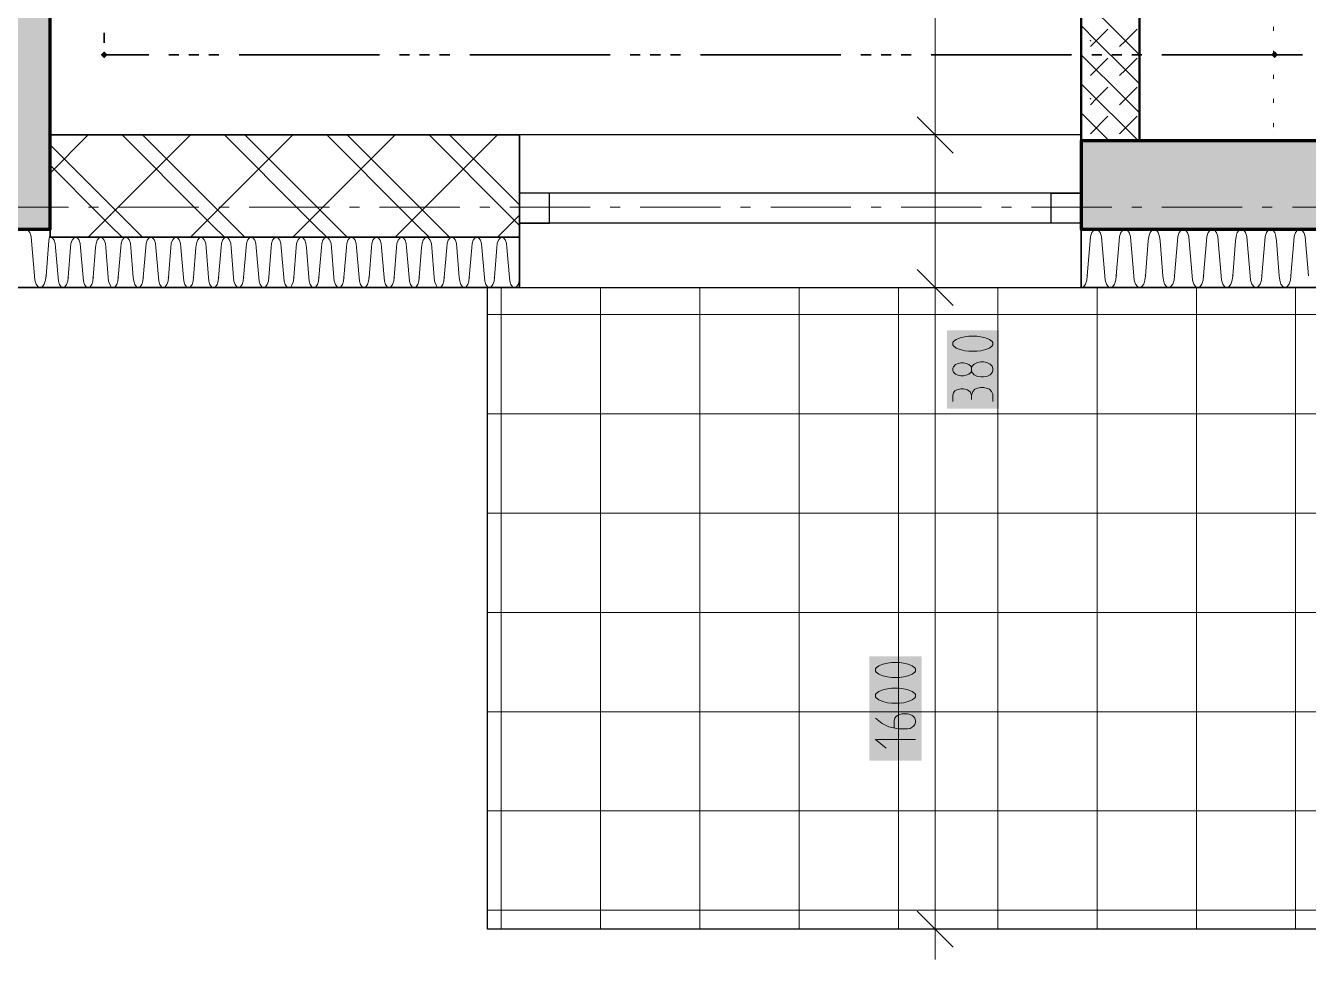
# Model space of a CAD drawing. Header units: millimetres. Extents: x 0 to 594, y 0 to 420.
# Drawn here: x 157.54 to 190.31, y 120.91 to 144.76 of the extents above; entities that cross this region are included whole.
import ezdxf

# ---------------------------------------------------------------- set-up
doc = ezdxf.new("R2010")
doc.units = ezdxf.units.MM
doc.header["$LTSCALE"] = 8
for name, color, linetype in [('PDF_Koty delkove', 7, 'Continuous'), ('PDF_Nabytek', 7, 'Continuous'), ('PDF_Obecne 0.25', 7, 'Continuous'), ('PDF_Okna', 7, 'Continuous'), ('PDF_Osy hlavni', 7, 'Continuous'), ('PDF_Pozarni useky', 7, 'Continuous'), ('PDF_Pricky zdene', 7, 'Continuous'), ('PDF_Srafy', 7, 'Continuous'), ('PDF_Steny obvodove nosne', 7, 'Continuous'), ('PDF_Steny sendvic', 7, 'Continuous'), ('PDF_Zatepleni', 7, 'Continuous')]:
    doc.layers.add(name, color=color, linetype=linetype)

msp = doc.modelspace()

# ---------------------------------------------------------------- linework, layer by layer
at = {"layer": 'PDF_Koty delkove', "lineweight": 18}
for points in [[(180.775, 121.677), (180.775, 127.678), (180.775, 138.074), (180.775, 141.969), (180.775, 143.191), (180.775, 191.118), (180.775, 192.604), (180.775, 197.729), (180.775, 211.003), (180.775, 222.995)], [(181.237, 141.508), (180.314, 142.431)], [(181.544, 141.969), (180.775, 141.969), (180.007, 141.969)], [(181.237, 137.613), (180.314, 138.536)], [(181.544, 138.074), (180.775, 138.074), (180.007, 138.074)], [(181.705, 135.925), (181.688, 135.898), (181.636, 135.856), (181.569, 135.829), (181.5, 135.815), (181.431, 135.815), (181.364, 135.829), (181.295, 135.856), (181.244, 135.911), (181.227, 135.953), (181.227, 136.007), (181.244, 136.048), (181.295, 136.103)], [(181.295, 136.103), (181.364, 136.13), (181.431, 136.144), (181.5, 136.144), (181.569, 136.13), (181.636, 136.103), (181.688, 136.062), (181.705, 136.035)], [(181.227, 135.158), (181.227, 135.323), (181.244, 135.378)], [(181.244, 135.378), (181.279, 135.432), (181.33, 135.46), (181.431, 135.487), (181.5, 135.487), (181.603, 135.46), (181.671, 135.405), (181.705, 135.323), (181.705, 135.213)], [(182.252, 135.158), (182.252, 135.35), (182.218, 135.418), (182.166, 135.473), (182.081, 135.5), (182.013, 135.514), (181.944, 135.514), (181.859, 135.5), (181.791, 135.473), (181.74, 135.418), (181.705, 135.323)], [(179.725, 126.823), (179.725, 127.014), (179.742, 127.069), (179.776, 127.11), (179.811, 127.138), (179.861, 127.165), (179.93, 127.179), (180.066, 127.179), (180.135, 127.165), (180.186, 127.138), (180.22, 127.11), (180.255, 127.069), (180.272, 127.014), (180.272, 126.96), (180.255, 126.905), (180.22, 126.864), (180.186, 126.837), (180.135, 126.809), (180.066, 126.795), (179.827, 126.795), (179.588, 126.85), (179.417, 126.932), (179.247, 127.069)], [(180.272, 126.522), (179.247, 126.522), (179.52, 126.303)], [(181.237, 121.216), (180.314, 122.138)], [(181.544, 121.677), (180.775, 121.677), (180.007, 121.677)], [(180.775, 121.677), (180.775, 120.908)]]:
    msp.add_lwpolyline(points, dxfattribs=at)
for points in [[(181.841, 136.828), (181.636, 136.828), (181.535, 136.814), (181.415, 136.787), (181.313, 136.746), (181.244, 136.692), (181.227, 136.664), (181.227, 136.61), (181.244, 136.582), (181.313, 136.527), (181.415, 136.486), (181.535, 136.458), (181.636, 136.444), (181.841, 136.444), (181.944, 136.458), (182.064, 136.486), (182.166, 136.527), (182.235, 136.582), (182.252, 136.61), (182.252, 136.664), (182.235, 136.692), (182.166, 136.746), (182.064, 136.787), (181.944, 136.814)], [(182.013, 136.171), (181.944, 136.171), (181.859, 136.157), (181.774, 136.117), (181.722, 136.062), (181.705, 136.035), (181.705, 135.925), (181.722, 135.898), (181.774, 135.842), (181.859, 135.801), (181.944, 135.787), (182.013, 135.787), (182.098, 135.801), (182.184, 135.842), (182.235, 135.898), (182.252, 135.953), (182.252, 136.007), (182.235, 136.062), (182.184, 136.117), (182.098, 136.157)], [(179.861, 128.493), (179.656, 128.493), (179.555, 128.479), (179.435, 128.452), (179.332, 128.411), (179.264, 128.356), (179.247, 128.328), (179.247, 128.274), (179.264, 128.246), (179.332, 128.192), (179.435, 128.151), (179.555, 128.123), (179.656, 128.109), (179.861, 128.109), (179.964, 128.123), (180.083, 128.151), (180.186, 128.192), (180.255, 128.246), (180.272, 128.274), (180.272, 128.328), (180.255, 128.356), (180.186, 128.411), (180.083, 128.452), (179.964, 128.479)], [(179.861, 127.836), (179.656, 127.836), (179.555, 127.822), (179.435, 127.795), (179.332, 127.754), (179.264, 127.699), (179.247, 127.671), (179.247, 127.617), (179.264, 127.589), (179.332, 127.535), (179.435, 127.494), (179.555, 127.466), (179.656, 127.452), (179.861, 127.452), (179.964, 127.466), (180.083, 127.494), (180.186, 127.535), (180.255, 127.589), (180.272, 127.617), (180.272, 127.671), (180.255, 127.699), (180.186, 127.754), (180.083, 127.795), (179.964, 127.822)]]:
    msp.add_lwpolyline(points, close=True, dxfattribs=at)
at = {"layer": 'PDF_Koty delkove', "color": 7, "lineweight": 18, "true_color": 0xffffff, "transparency": 33554559}
for points in [[(182.406, 134.977), (182.406, 136.982), (181.074, 134.977), (181.074, 136.982)], [(180.426, 125.984), (180.426, 128.646), (179.093, 125.984), (179.093, 128.646)]]:
    msp.add_solid(points, dxfattribs=at)
at = {"layer": 'PDF_Nabytek', "lineweight": 13}
for points in [[(185.993, 144.632), (185.993, 144.734)], [(189.418, 144.632), (189.418, 144.734)], [(185.993, 144.017), (185.993, 144.12)], [(189.418, 144.017), (189.418, 144.12)], [(185.993, 143.402), (185.993, 143.505)], [(189.418, 143.402), (189.418, 143.505)], [(185.993, 142.787), (185.993, 142.89)], [(189.418, 142.787), (189.418, 142.89)], [(185.993, 142.172), (185.993, 142.275)], [(189.418, 142.172), (189.418, 142.275)], [(185.993, 141.969), (185.993, 141.969)], [(189.418, 141.969), (189.418, 141.969)]]:
    msp.add_lwpolyline(points, dxfattribs=at)
at = {"layer": 'PDF_Obecne 0.25', "lineweight": 25}
msp.add_lwpolyline([(201.111, 138.077), (201.111, 121.677), (169.337, 121.677), (169.337, 138.077)], dxfattribs=at)
at = {"layer": 'PDF_Okna', "lineweight": 25}
for points in [[(170.157, 138.074), (184.506, 138.074), (184.506, 141.969), (170.157, 141.969)], [(184.506, 140.483), (170.157, 140.483)], [(184.506, 139.714), (170.157, 139.714)]]:
    msp.add_lwpolyline(points, dxfattribs=at)
for points in [[(170.157, 139.714), (170.925, 139.714), (170.925, 140.483), (170.157, 140.483)], [(184.506, 139.714), (183.738, 139.714), (183.738, 140.483), (184.506, 140.483)]]:
    msp.add_lwpolyline(points, close=True, dxfattribs=at)
at = {"layer": 'PDF_Osy hlavni', "lineweight": 18}
for points in [[(158.636, 140.124), (156.586, 140.124)], [(159.405, 140.124), (159.149, 140.124)], [(161.968, 140.124), (159.918, 140.124)], [(162.736, 140.124), (162.48, 140.124)], [(165.299, 140.124), (163.249, 140.124)], [(166.067, 140.124), (165.811, 140.124)], [(168.63, 140.124), (166.58, 140.124)], [(169.399, 140.124), (169.142, 140.124)], [(171.961, 140.124), (169.911, 140.124)], [(172.73, 140.124), (172.474, 140.124)], [(175.292, 140.124), (173.242, 140.124)], [(176.061, 140.124), (175.805, 140.124)], [(178.624, 140.124), (176.574, 140.124)], [(179.392, 140.124), (179.136, 140.124)], [(181.955, 140.124), (179.905, 140.124)], [(182.724, 140.124), (182.467, 140.124)], [(185.286, 140.124), (183.236, 140.124)], [(186.055, 140.124), (185.799, 140.124)], [(188.617, 140.124), (186.567, 140.124)], [(189.386, 140.124), (189.13, 140.124)], [(191.949, 140.124), (189.899, 140.124)]]:
    msp.add_lwpolyline(points, dxfattribs=at)
at = {"layer": 'PDF_Pozarni useky', "lineweight": 35}
for points in [[(159.548, 144.325), (159.548, 144.581)], [(159.548, 144.019), (159.548, 144.068)], [(160.686, 144.019), (159.548, 144.019)], [(161.455, 144.019), (161.199, 144.019)], [(161.967, 144.019), (161.711, 144.019)], [(162.48, 144.019), (162.224, 144.019)], [(166.58, 144.019), (162.992, 144.019)], [(167.349, 144.019), (167.092, 144.019)], [(167.861, 144.019), (167.605, 144.019)], [(168.374, 144.019), (168.117, 144.019)], [(172.473, 144.019), (168.886, 144.019)], [(173.242, 144.019), (172.986, 144.019)], [(173.755, 144.019), (173.498, 144.019)], [(174.267, 144.019), (174.011, 144.019)], [(178.367, 144.019), (174.78, 144.019)], [(179.136, 144.019), (178.88, 144.019)], [(179.648, 144.019), (179.392, 144.019)], [(180.161, 144.019), (179.905, 144.019)], [(184.261, 144.019), (180.673, 144.019)], [(185.03, 144.019), (184.773, 144.019)], [(185.542, 144.019), (185.286, 144.019)], [(186.055, 144.019), (185.798, 144.019)], [(190.155, 144.019), (189.446, 144.019), (186.567, 144.019)]]:
    msp.add_lwpolyline(points, dxfattribs=at)
at = {"layer": 'PDF_Pozarni useky', "lineweight": 35, "transparency": 33554559}
for points in [[(159.638, 144.019), (159.548, 143.93), (159.548, 144.109), (159.458, 144.019)], [(159.548, 143.93), (159.458, 144.019), (159.638, 144.019), (159.548, 144.109)], [(189.535, 144.019), (189.446, 143.93), (189.446, 144.109), (189.356, 144.019)], [(189.535, 144.019), (189.446, 143.93), (189.446, 144.109), (189.356, 144.019)]]:
    msp.add_solid(points, dxfattribs=at)
at = {"layer": 'PDF_Pricky zdene', "lineweight": 50}
msp.add_lwpolyline([(185.993, 141.816), (185.993, 141.969), (185.993, 191.118), (185.839, 191.118), (184.506, 191.118), (184.506, 141.969), (184.506, 141.816)], close=True, dxfattribs=at)
at = {"layer": 'PDF_Pricky zdene', "lineweight": 9}
for points in [[(185.993, 144.019), (185.634, 144.378), (184.506, 145.506)], [(185.634, 143.635), (184.891, 144.378), (184.506, 144.763)], [(184.742, 144.23), (184.891, 144.378), (185.188, 144.675)], [(185.485, 144.23), (185.634, 144.378), (185.931, 144.675)], [(185.993, 142.533), (185.634, 142.892), (184.506, 144.019)], [(184.742, 143.486), (185.188, 143.932)], [(185.993, 143.276), (185.634, 143.635), (185.931, 143.932)], [(185.485, 143.486), (185.634, 143.635)], [(185.967, 141.816), (185.634, 142.149), (184.891, 142.892), (184.506, 143.276)], [(184.742, 142.743), (184.891, 142.892), (185.188, 143.189)], [(185.485, 142.743), (185.634, 142.892), (185.931, 143.189)], [(185.224, 141.816), (184.506, 142.533)], [(184.742, 142), (185.188, 142.446)], [(185.634, 142.149), (185.931, 142.446)], [(185.485, 142), (185.634, 142.149)]]:
    msp.add_lwpolyline(points, dxfattribs=at)
at = {"layer": 'PDF_Pricky zdene', "lineweight": 9, "transparency": 33554559}
for points in [[(184.742, 144.358), (184.719, 144.381), (184.765, 144.381), (184.742, 144.404)], [(185.634, 144.355), (185.611, 144.378), (185.657, 144.378), (185.634, 144.401)], [(184.742, 142.872), (184.719, 142.895), (184.765, 142.895), (184.742, 142.918)], [(185.634, 142.869), (185.611, 142.892), (185.657, 142.892), (185.634, 142.915)]]:
    msp.add_solid(points, dxfattribs=at)
at = {"layer": 'PDF_Srafy', "lineweight": 9}
for points in [[(192.521, 138.077), (192.521, 137.383), (192.521, 132.309), (192.521, 127.236), (187.447, 127.236), (182.374, 127.236), (177.3, 127.236), (172.227, 127.236), (169.337, 127.236)], [(189.984, 138.077), (189.984, 134.846), (189.984, 129.773), (184.91, 129.773), (179.837, 129.773), (174.764, 129.773), (169.69, 129.773), (169.337, 129.773)], [(187.447, 138.077), (187.447, 137.383), (187.447, 132.309), (182.374, 132.309), (177.3, 132.309), (172.227, 132.309), (169.337, 132.309)], [(184.91, 138.077), (184.91, 134.846), (179.837, 134.846), (174.764, 134.846), (169.69, 134.846), (169.337, 134.846)], [(169.69, 138.077), (169.69, 134.846), (169.69, 129.773), (169.69, 124.699), (169.69, 121.677)], [(172.227, 138.077), (172.227, 137.383), (172.227, 132.309), (172.227, 127.236), (172.227, 122.162), (172.227, 121.677)], [(174.764, 138.077), (174.764, 134.846), (174.764, 129.773), (174.764, 124.699), (174.764, 121.677)], [(177.3, 138.077), (177.3, 137.383), (177.3, 132.309), (177.3, 127.236), (177.3, 122.162), (177.3, 121.677)], [(179.837, 138.077), (179.837, 134.846), (179.837, 129.773), (179.837, 124.699), (179.837, 121.677)], [(201.111, 137.383), (197.594, 137.383), (192.521, 137.383), (187.447, 137.383), (182.374, 137.383), (182.374, 138.077)], [(182.374, 137.383), (177.3, 137.383), (172.227, 137.383), (169.337, 137.383)], [(182.374, 137.383), (182.374, 132.309), (182.374, 127.236), (182.374, 122.162), (182.374, 121.677)], [(201.111, 134.846), (200.131, 134.846), (195.057, 134.846), (189.984, 134.846), (184.91, 134.846)], [(184.91, 134.846), (184.91, 129.773), (184.91, 124.699), (184.91, 121.677)], [(201.111, 132.309), (197.594, 132.309), (192.521, 132.309), (187.447, 132.309)], [(187.447, 132.309), (187.447, 127.236), (187.447, 122.162), (187.447, 121.677)], [(201.111, 129.773), (200.131, 129.773), (195.057, 129.773), (189.984, 129.773)], [(189.984, 129.773), (189.984, 124.699), (189.984, 121.677)], [(189.984, 124.699), (184.91, 124.699), (179.837, 124.699), (174.764, 124.699), (169.69, 124.699), (169.337, 124.699)], [(201.111, 124.699), (200.131, 124.699), (195.057, 124.699), (189.984, 124.699)], [(192.521, 122.162), (187.447, 122.162), (182.374, 122.162), (177.3, 122.162), (172.227, 122.162), (169.337, 122.162)]]:
    msp.add_lwpolyline(points, dxfattribs=at)
at = {"layer": 'PDF_Steny obvodove nosne', "lineweight": 70}
msp.add_lwpolyline([(156.063, 139.561), (156.114, 139.561), (158.164, 139.561), (158.164, 141.969), (158.164, 225.557), (158.164, 228.171), (157.447, 228.171), (156.114, 228.171), (156.114, 226.839), (156.114, 205.621), (156.114, 204.289), (156.114, 201.368), (156.114, 200.035), (156.114, 141.816), (156.063, 141.816)], dxfattribs=at)
msp.add_lwpolyline([(190.605, 141.816), (185.993, 141.816), (184.506, 141.816), (184.506, 139.561), (190.605, 139.561)], close=True, dxfattribs=at)
at = {"layer": 'PDF_Steny obvodove nosne', "color": 9, "lineweight": 9, "true_color": 0xc0c0c0, "transparency": 33554559}
for points in [[(158.164, 139.561), (158.164, 228.171), (156.114, 139.561), (156.114, 228.171)], [(190.605, 141.816), (184.506, 141.816), (190.605, 139.561), (184.506, 139.561)]]:
    msp.add_solid(points, dxfattribs=at)
at = {"layer": 'PDF_Steny sendvic', "lineweight": 9}
for points in [[(158.164, 140.996), (159.138, 141.969)], [(159.138, 139.356), (159.702, 139.919), (161.752, 141.969)], [(162.054, 139.919), (160.004, 141.969)], [(163.14, 139.356), (162.577, 139.919), (162.315, 140.181), (160.527, 141.969)], [(161.752, 139.356), (162.315, 139.919), (164.365, 141.969)], [(164.668, 139.919), (162.618, 141.969)], [(165.754, 139.356), (165.19, 139.919), (164.929, 140.181), (163.14, 141.969)], [(164.365, 139.356), (164.929, 139.919), (166.979, 141.969)], [(167.281, 139.919), (165.231, 141.969)], [(168.368, 139.356), (167.804, 139.919), (167.543, 140.181), (165.754, 141.969)], [(166.979, 139.356), (167.543, 139.919), (169.593, 141.969)], [(169.895, 139.919), (167.845, 141.969)], [(170.157, 140.181), (168.368, 141.969)], [(160.527, 139.356), (159.963, 139.919), (159.702, 140.181), (158.164, 141.718)], [(159.44, 139.919), (158.164, 141.196)], [(159.702, 139.658), (159.44, 139.919)], [(162.315, 139.658), (162.054, 139.919)], [(164.929, 139.658), (164.668, 139.919)], [(167.543, 139.658), (167.281, 139.919)], [(169.593, 139.356), (170.157, 139.919)], [(170.157, 139.658), (169.895, 139.919)], [(160.004, 139.356), (159.702, 139.658)], [(162.618, 139.356), (162.315, 139.658)], [(165.231, 139.356), (164.929, 139.658)], [(167.845, 139.356), (167.543, 139.658)], [(158.369, 138.331), (158.306, 139.099), (158.296, 139.198), (158.268, 139.282), (158.226, 139.337), (158.19, 139.356)], [(158.804, 139.356), (158.768, 139.337), (158.727, 139.282), (158.699, 139.198), (158.689, 139.099), (158.625, 138.331)], [(159.01, 138.331), (158.946, 139.099), (158.937, 139.198), (158.909, 139.282), (158.867, 139.337), (158.831, 139.356)], [(159.445, 139.356), (159.409, 139.337), (159.367, 139.282), (159.339, 139.198), (159.329, 139.099), (159.266, 138.331)], [(159.65, 138.331), (159.587, 139.099), (159.577, 139.198), (159.549, 139.282), (159.507, 139.337), (159.472, 139.356)], [(160.085, 139.356), (160.05, 139.337), (160.008, 139.282), (159.98, 139.198), (159.97, 139.099), (159.907, 138.331)], [(160.228, 139.099), (160.218, 139.198), (160.19, 139.282), (160.148, 139.337), (160.112, 139.356)], [(160.726, 139.356), (160.69, 139.337), (160.648, 139.282), (160.62, 139.198), (160.611, 139.099), (160.547, 138.331)], [(160.868, 139.099), (160.858, 139.198), (160.83, 139.282), (160.789, 139.337), (160.753, 139.356)], [(161.367, 139.356), (161.331, 139.337), (161.289, 139.282), (161.261, 139.198), (161.251, 139.099), (161.188, 138.331)], [(161.509, 139.099), (161.499, 139.198), (161.471, 139.282), (161.429, 139.337), (161.394, 139.356)], [(162.007, 139.356), (161.971, 139.337), (161.93, 139.282), (161.902, 139.198), (161.892, 139.099), (161.828, 138.331)], [(162.149, 139.099), (162.14, 139.198), (162.112, 139.282), (162.07, 139.337), (162.034, 139.356)], [(162.612, 139.337), (162.57, 139.282), (162.542, 139.198), (162.533, 139.099), (162.469, 138.331)], [(162.648, 139.356), (162.612, 139.337)], [(162.79, 139.099), (162.78, 139.198), (162.752, 139.282), (162.711, 139.337), (162.675, 139.356)], [(163.288, 139.356), (163.253, 139.337), (163.211, 139.282), (163.183, 139.198), (163.173, 139.099)], [(163.431, 139.099), (163.421, 139.198), (163.393, 139.282), (163.351, 139.337), (163.315, 139.356)], [(163.929, 139.356), (163.893, 139.337), (163.851, 139.282), (163.824, 139.198), (163.814, 139.099)], [(164.071, 139.099), (164.061, 139.198), (164.034, 139.282), (163.992, 139.337), (163.956, 139.356)], [(164.57, 139.356), (164.534, 139.337), (164.492, 139.282), (164.464, 139.198), (164.454, 139.099)], [(164.712, 139.099), (164.702, 139.198), (164.674, 139.282), (164.632, 139.337), (164.597, 139.356)], [(165.21, 139.356), (165.175, 139.337), (165.133, 139.282), (165.105, 139.198), (165.095, 139.099)], [(165.353, 139.099), (165.343, 139.198), (165.315, 139.282), (165.273, 139.337), (165.237, 139.356)], [(165.851, 139.356), (165.815, 139.337), (165.773, 139.282), (165.745, 139.198), (165.736, 139.099)], [(165.993, 139.099), (165.983, 139.198), (165.955, 139.282), (165.914, 139.337), (165.878, 139.356)], [(166.492, 139.356), (166.456, 139.337), (166.414, 139.282), (166.386, 139.198), (166.376, 139.099)], [(166.634, 139.099), (166.624, 139.198), (166.596, 139.282), (166.554, 139.337), (166.518, 139.356)], [(167.132, 139.356), (167.096, 139.337), (167.055, 139.282), (167.027, 139.198), (167.017, 139.099)], [(167.274, 139.099), (167.265, 139.198), (167.237, 139.282), (167.195, 139.337), (167.159, 139.356)], [(167.773, 139.356), (167.737, 139.337), (167.695, 139.282), (167.667, 139.198), (167.657, 139.099)], [(167.877, 139.282), (167.836, 139.337), (167.8, 139.356)], [(167.915, 139.099), (167.905, 139.198), (167.877, 139.282)], [(168.413, 139.356), (168.378, 139.337), (168.336, 139.282), (168.308, 139.198), (168.298, 139.099)], [(168.556, 139.099), (168.546, 139.198), (168.518, 139.282), (168.476, 139.337), (168.44, 139.356)], [(169.054, 139.356), (169.018, 139.337), (168.976, 139.282), (168.949, 139.198), (168.939, 139.099)], [(169.196, 139.099), (169.186, 139.198), (169.159, 139.282), (169.117, 139.337), (169.081, 139.356)], [(169.695, 139.356), (169.659, 139.337), (169.617, 139.282), (169.589, 139.198), (169.579, 139.099)], [(169.837, 139.099), (169.827, 139.198), (169.799, 139.282), (169.757, 139.337), (169.722, 139.356)], [(158.689, 139.099), (158.689, 139.099)], [(159.329, 139.099), (159.329, 139.099)], [(159.97, 139.099), (159.97, 139.099)], [(160.291, 138.331), (160.228, 139.099)], [(160.611, 139.099), (160.611, 139.099)], [(160.932, 138.331), (160.868, 139.099)], [(161.251, 139.099), (161.251, 139.099)], [(161.572, 138.331), (161.509, 139.099)], [(161.892, 139.099), (161.892, 139.099)], [(162.213, 138.331), (162.149, 139.099)], [(162.533, 139.099), (162.533, 139.099)], [(162.853, 138.331), (162.79, 139.099)], [(163.173, 139.099), (163.11, 138.331)], [(163.173, 139.099), (163.173, 139.099)], [(163.494, 138.331), (163.431, 139.099)], [(163.814, 139.099), (163.75, 138.331)], [(163.814, 139.099), (163.814, 139.099)], [(164.135, 138.331), (164.071, 139.099)], [(164.454, 139.099), (164.391, 138.331)], [(164.454, 139.099), (164.454, 139.099)], [(164.775, 138.331), (164.712, 139.099)], [(165.095, 139.099), (165.032, 138.331)], [(165.095, 139.099), (165.095, 139.099)], [(165.416, 138.331), (165.353, 139.099)], [(165.736, 139.099), (165.672, 138.331)], [(165.736, 139.099), (165.736, 139.099)], [(166.057, 138.331), (165.993, 139.099)], [(166.376, 139.099), (166.313, 138.331)], [(166.376, 139.099), (166.376, 139.099)], [(166.697, 138.331), (166.634, 139.099)], [(167.017, 139.099), (166.953, 138.331)], [(167.017, 139.099), (167.017, 139.099)], [(167.338, 138.331), (167.274, 139.099)], [(167.657, 139.099), (167.594, 138.331)], [(167.657, 139.099), (167.657, 139.099)], [(167.978, 138.331), (167.915, 139.099)], [(168.298, 139.099), (168.235, 138.331)], [(168.298, 139.099), (168.298, 139.099)], [(168.619, 138.331), (168.556, 139.099)], [(168.939, 139.099), (168.875, 138.331)], [(168.939, 139.099), (168.939, 139.099)], [(169.26, 138.331), (169.196, 139.099)], [(169.579, 139.099), (169.516, 138.331)], [(169.579, 139.099), (169.579, 139.099)], [(169.579, 139.099), (169.579, 139.099)], [(169.9, 138.331), (169.837, 139.099)], [(158.369, 138.331), (158.379, 138.233), (158.407, 138.15), (158.448, 138.094), (158.497, 138.074)], [(158.497, 138.074), (158.546, 138.094), (158.588, 138.15), (158.616, 138.233), (158.625, 138.331)], [(159.01, 138.331), (159.02, 138.233), (159.047, 138.15), (159.089, 138.094), (159.138, 138.074)], [(159.138, 138.074), (159.187, 138.094), (159.228, 138.15), (159.256, 138.233), (159.266, 138.331)], [(159.65, 138.331), (159.66, 138.233), (159.688, 138.15), (159.729, 138.094), (159.778, 138.074)], [(159.778, 138.074), (159.828, 138.094), (159.869, 138.15), (159.897, 138.233), (159.907, 138.331)], [(160.291, 138.331), (160.301, 138.233), (160.329, 138.15), (160.37, 138.094), (160.419, 138.074)], [(160.419, 138.074), (160.468, 138.094), (160.51, 138.15), (160.537, 138.233), (160.547, 138.331)], [(160.932, 138.331), (160.941, 138.233), (160.969, 138.15), (161.011, 138.094), (161.06, 138.074)], [(161.06, 138.074), (161.109, 138.094), (161.15, 138.15), (161.178, 138.233), (161.188, 138.331)], [(161.572, 138.331), (161.582, 138.233), (161.61, 138.15), (161.651, 138.094), (161.7, 138.074)], [(161.7, 138.074), (161.749, 138.094), (161.791, 138.15), (161.819, 138.233), (161.828, 138.331)], [(162.213, 138.331), (162.223, 138.233), (162.25, 138.15), (162.292, 138.094), (162.341, 138.074)], [(162.341, 138.074), (162.39, 138.094), (162.432, 138.15), (162.459, 138.233), (162.469, 138.331)], [(162.853, 138.331), (162.863, 138.233), (162.891, 138.15), (162.933, 138.094), (162.982, 138.074)], [(162.982, 138.074), (163.031, 138.094), (163.072, 138.15), (163.1, 138.233), (163.11, 138.331)], [(163.494, 138.331), (163.504, 138.233), (163.532, 138.15), (163.573, 138.094), (163.622, 138.074)], [(163.622, 138.074), (163.671, 138.094), (163.713, 138.15), (163.741, 138.233), (163.75, 138.331)], [(164.135, 138.331), (164.144, 138.233), (164.172, 138.15), (164.214, 138.094), (164.263, 138.074)], [(164.263, 138.074), (164.312, 138.094), (164.353, 138.15), (164.381, 138.233), (164.391, 138.331)], [(164.775, 138.331), (164.785, 138.233), (164.813, 138.15), (164.854, 138.094), (164.903, 138.074)], [(164.903, 138.074), (164.952, 138.094), (164.994, 138.15), (165.022, 138.233), (165.032, 138.331)], [(165.416, 138.331), (165.426, 138.233), (165.453, 138.15), (165.495, 138.094), (165.544, 138.074)], [(165.662, 138.233), (165.672, 138.331)], [(166.057, 138.331), (166.066, 138.233), (166.094, 138.15), (166.136, 138.094), (166.185, 138.074)], [(166.185, 138.074), (166.234, 138.094), (166.275, 138.15), (166.303, 138.233), (166.313, 138.331)], [(166.697, 138.331), (166.707, 138.233), (166.735, 138.15), (166.776, 138.094), (166.825, 138.074)], [(166.825, 138.074), (166.874, 138.094), (166.916, 138.15), (166.944, 138.233), (166.953, 138.331)], [(167.338, 138.331), (167.348, 138.233), (167.375, 138.15), (167.417, 138.094), (167.466, 138.074)], [(167.466, 138.074), (167.515, 138.094), (167.557, 138.15), (167.584, 138.233), (167.594, 138.331)], [(167.978, 138.331), (167.988, 138.233), (168.016, 138.15), (168.057, 138.094), (168.107, 138.074)], [(168.107, 138.074), (168.156, 138.094), (168.197, 138.15), (168.225, 138.233), (168.235, 138.331)], [(168.619, 138.331), (168.629, 138.233), (168.657, 138.15), (168.698, 138.094), (168.747, 138.074)], [(168.747, 138.074), (168.796, 138.094), (168.838, 138.15), (168.866, 138.233), (168.875, 138.331)], [(169.26, 138.331), (169.269, 138.233), (169.297, 138.15), (169.339, 138.094), (169.388, 138.074)], [(169.388, 138.074), (169.437, 138.094), (169.478, 138.15), (169.506, 138.233), (169.516, 138.331)], [(169.9, 138.331), (169.91, 138.233), (169.938, 138.15), (169.979, 138.094), (170.028, 138.074)], [(170.028, 138.074), (170.077, 138.094), (170.119, 138.15), (170.147, 138.233), (170.157, 138.331)], [(162.982, 138.074), (162.982, 138.074)], [(165.544, 138.074), (165.593, 138.094), (165.635, 138.15), (165.662, 138.233)]]:
    msp.add_lwpolyline(points, dxfattribs=at)
at = {"layer": 'PDF_Steny sendvic', "lineweight": 35}
msp.add_lwpolyline([(170.157, 139.356), (158.164, 139.356), (158.164, 139.561), (158.164, 141.969), (158.215, 141.969), (170.157, 141.969), (170.157, 140.483), (170.157, 139.714)], close=True, dxfattribs=at)
for points in [[(170.157, 139.356), (158.164, 139.356)], [(158.164, 138.074), (170.157, 138.074), (170.157, 139.356)]]:
    msp.add_lwpolyline(points, dxfattribs=at)
at = {"layer": 'PDF_Steny sendvic', "lineweight": 9, "transparency": 33554559}
for points in [[(159.702, 139.896), (159.679, 139.919), (159.725, 139.919), (159.702, 139.943)], [(162.315, 139.896), (162.292, 139.919), (162.338, 139.919), (162.315, 139.943)], [(164.929, 139.896), (164.906, 139.919), (164.952, 139.919), (164.929, 139.943)], [(167.543, 139.896), (167.52, 139.919), (167.566, 139.919), (167.543, 139.943)], [(170.157, 139.896), (170.133, 139.919), (170.157, 139.943)], [(158.625, 138.308), (158.602, 138.331), (158.648, 138.331), (158.625, 138.354)], [(159.266, 138.308), (159.243, 138.331), (159.289, 138.331), (159.266, 138.354)], [(159.907, 138.308), (159.884, 138.331), (159.93, 138.331), (159.907, 138.354)], [(160.547, 138.308), (160.524, 138.331), (160.57, 138.331), (160.547, 138.354)], [(161.188, 138.308), (161.165, 138.331), (161.211, 138.331), (161.188, 138.354)], [(161.828, 138.308), (161.805, 138.331), (161.852, 138.331), (161.828, 138.354)], [(162.469, 138.308), (162.446, 138.331), (162.492, 138.331), (162.469, 138.354)], [(163.11, 138.308), (163.087, 138.331), (163.133, 138.331), (163.11, 138.354)], [(163.75, 138.308), (163.727, 138.331), (163.773, 138.331), (163.75, 138.354)], [(164.391, 138.308), (164.368, 138.331), (164.414, 138.331), (164.391, 138.354)], [(165.032, 138.308), (165.009, 138.331), (165.055, 138.331), (165.032, 138.354)], [(165.672, 138.308), (165.649, 138.331), (165.695, 138.331), (165.672, 138.354)], [(166.313, 138.308), (166.29, 138.331), (166.336, 138.331), (166.313, 138.354)], [(166.953, 138.308), (166.93, 138.331), (166.977, 138.331), (166.953, 138.354)], [(167.594, 138.308), (167.571, 138.331), (167.617, 138.331), (167.594, 138.354)], [(168.235, 138.308), (168.212, 138.331), (168.258, 138.331), (168.235, 138.354)], [(168.875, 138.308), (168.852, 138.331), (168.898, 138.331), (168.875, 138.354)], [(169.516, 138.308), (169.493, 138.331), (169.539, 138.331), (169.516, 138.354)], [(170.157, 138.308), (170.133, 138.331), (170.157, 138.354)]]:
    msp.add_solid(points, dxfattribs=at)
at = {"layer": 'PDF_Zatepleni', "lineweight": 35}
for points in [[(158.164, 139.356), (158.164, 139.561), (156.114, 139.561), (156.063, 139.561)], [(158.164, 138.074), (156.063, 138.074), (156.063, 138.279)]]:
    msp.add_lwpolyline(points, dxfattribs=at)
at = {"layer": 'PDF_Zatepleni', "lineweight": 9}
for points in [[(157.691, 139.263), (157.679, 139.378), (157.647, 139.475), (157.599, 139.539), (157.557, 139.561)], [(157.764, 138.372), (157.691, 139.263)], [(158.135, 139.263), (158.062, 138.372)], [(158.164, 139.43), (158.147, 139.378), (158.135, 139.263)], [(158.135, 139.263), (158.135, 139.263)], [(184.734, 139.263), (184.66, 138.372)], [(184.868, 139.561), (184.826, 139.539), (184.778, 139.475), (184.745, 139.378), (184.734, 139.263)], [(184.734, 139.263), (184.734, 139.263)], [(185.106, 138.372), (185.033, 139.263), (185.021, 139.378), (184.989, 139.475), (184.94, 139.539), (184.899, 139.561)], [(185.477, 139.263), (185.403, 138.372)], [(185.611, 139.561), (185.569, 139.539), (185.521, 139.475), (185.488, 139.378), (185.477, 139.263)], [(185.477, 139.263), (185.477, 139.263)], [(185.849, 138.372), (185.776, 139.263), (185.764, 139.378), (185.732, 139.475), (185.684, 139.539), (185.642, 139.561)], [(186.22, 139.263), (186.147, 138.372)], [(186.354, 139.561), (186.312, 139.539), (186.264, 139.475), (186.231, 139.378), (186.22, 139.263)], [(186.22, 139.263), (186.22, 139.263)], [(186.592, 138.372), (186.519, 139.263), (186.507, 139.378), (186.475, 139.475), (186.427, 139.539), (186.385, 139.561)], [(186.963, 139.263), (186.89, 138.372)], [(187.097, 139.561), (187.055, 139.539), (187.007, 139.475), (186.975, 139.378), (186.963, 139.263)], [(186.963, 139.263), (186.963, 139.263)], [(187.336, 138.372), (187.262, 139.263), (187.251, 139.378), (187.218, 139.475), (187.17, 139.539), (187.128, 139.561)], [(187.706, 139.263), (187.633, 138.372)], [(187.84, 139.561), (187.799, 139.539), (187.75, 139.475), (187.718, 139.378), (187.706, 139.263)], [(187.706, 139.263), (187.706, 139.263)], [(188.079, 138.372), (188.005, 139.263), (187.994, 139.378), (187.961, 139.475), (187.913, 139.539), (187.871, 139.561)], [(188.449, 139.263), (188.376, 138.372)], [(188.493, 139.475), (188.461, 139.378), (188.449, 139.263)], [(188.449, 139.263), (188.449, 139.263)], [(188.583, 139.561), (188.542, 139.539), (188.493, 139.475)], [(188.704, 139.475), (188.656, 139.539), (188.614, 139.561)], [(188.748, 139.263), (188.737, 139.378), (188.704, 139.475)], [(188.822, 138.372), (188.748, 139.263)], [(189.193, 139.263), (189.119, 138.372)], [(189.326, 139.561), (189.285, 139.539), (189.236, 139.475), (189.204, 139.378), (189.193, 139.263)], [(189.193, 139.263), (189.193, 139.263)], [(189.491, 139.263), (189.48, 139.378), (189.448, 139.475), (189.399, 139.539), (189.358, 139.561)], [(189.565, 138.372), (189.491, 139.263)], [(189.936, 139.263), (189.862, 138.372)], [(190.069, 139.561), (190.028, 139.539), (189.979, 139.475), (189.947, 139.378), (189.936, 139.263)], [(189.936, 139.263), (189.936, 139.263)], [(190.234, 139.263), (190.223, 139.378), (190.191, 139.475), (190.142, 139.539), (190.101, 139.561)], [(190.308, 138.372), (190.234, 139.263)], [(157.764, 138.372), (157.776, 138.258), (157.808, 138.162), (157.856, 138.097), (157.913, 138.074)], [(157.913, 138.074), (157.97, 138.097), (158.018, 138.162), (158.05, 138.258), (158.062, 138.372)], [(184.512, 138.074), (184.569, 138.097), (184.617, 138.162), (184.649, 138.258), (184.66, 138.372)], [(185.106, 138.372), (185.117, 138.258), (185.15, 138.162), (185.198, 138.097), (185.255, 138.074)], [(185.255, 138.074), (185.312, 138.097), (185.36, 138.162), (185.392, 138.258), (185.403, 138.372)], [(185.849, 138.372), (185.861, 138.258), (185.893, 138.162), (185.941, 138.097), (185.998, 138.074)], [(185.998, 138.074), (186.055, 138.097), (186.103, 138.162), (186.135, 138.258), (186.147, 138.372)], [(186.592, 138.372), (186.604, 138.258), (186.636, 138.162), (186.684, 138.097), (186.741, 138.074)], [(186.741, 138.074), (186.798, 138.097), (186.846, 138.162), (186.878, 138.258), (186.89, 138.372)], [(187.336, 138.372), (187.347, 138.258), (187.379, 138.162), (187.427, 138.097), (187.484, 138.074)], [(187.484, 138.074), (187.541, 138.097), (187.589, 138.162), (187.621, 138.258), (187.633, 138.372)], [(188.079, 138.372), (188.09, 138.258), (188.122, 138.162), (188.17, 138.097), (188.227, 138.074)], [(188.227, 138.074), (188.284, 138.097), (188.332, 138.162), (188.365, 138.258), (188.376, 138.372)], [(188.822, 138.372), (188.833, 138.258), (188.865, 138.162), (188.914, 138.097), (188.97, 138.074)], [(188.97, 138.074), (189.027, 138.097), (189.075, 138.162), (189.108, 138.258), (189.119, 138.372)], [(189.565, 138.372), (189.576, 138.258), (189.608, 138.162), (189.657, 138.097), (189.713, 138.074)], [(189.713, 138.074), (189.77, 138.097), (189.819, 138.162), (189.851, 138.258), (189.862, 138.372)], [(184.506, 138.077), (184.512, 138.074)]]:
    msp.add_lwpolyline(points, dxfattribs=at)
at = {"layer": 'PDF_Zatepleni', "lineweight": 35}
msp.add_lwpolyline([(190.605, 139.561), (184.506, 139.561), (184.506, 138.074), (190.605, 138.074), (190.605, 139.356)], close=True, dxfattribs=at)
at = {"layer": 'PDF_Zatepleni', "lineweight": 9, "transparency": 33554559}
for points in [[(158.062, 138.349), (158.039, 138.372), (158.085, 138.372), (158.062, 138.395)], [(184.66, 138.349), (184.637, 138.372), (184.683, 138.372), (184.66, 138.395)], [(185.403, 138.349), (185.38, 138.372), (185.426, 138.372), (185.403, 138.395)], [(186.147, 138.349), (186.123, 138.372), (186.17, 138.372), (186.147, 138.395)], [(186.89, 138.349), (186.867, 138.372), (186.913, 138.372), (186.89, 138.395)], [(187.633, 138.349), (187.61, 138.372), (187.656, 138.372), (187.633, 138.395)], [(188.376, 138.349), (188.353, 138.372), (188.399, 138.372), (188.376, 138.395)], [(189.119, 138.349), (189.096, 138.372), (189.142, 138.372), (189.119, 138.395)], [(189.862, 138.349), (189.839, 138.372), (189.885, 138.372), (189.862, 138.395)]]:
    msp.add_solid(points, dxfattribs=at)

doc.saveas('drawing.dxf')
